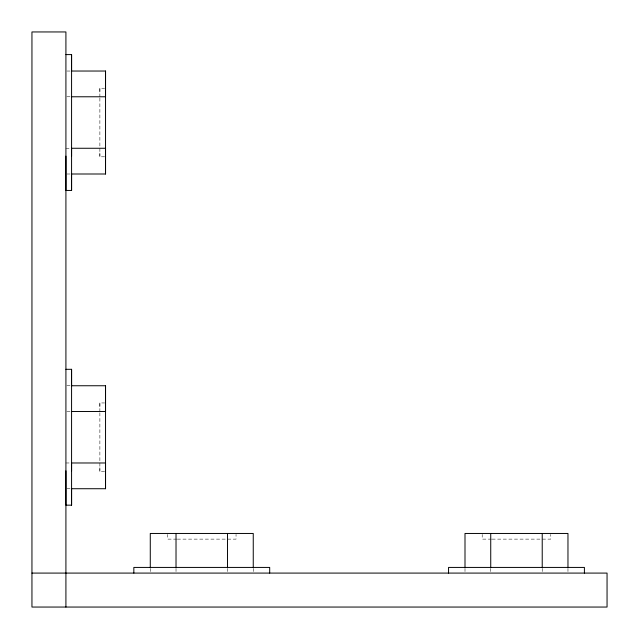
<?xml version="1.0" encoding="UTF-8"?>
<svg xmlns="http://www.w3.org/2000/svg" width="639" height="639" viewBox="0 0 639 639"><rect width="100%" height="100%" fill="white"/><g stroke="black" fill="none" stroke-linecap="round" stroke-linejoin="round"><path stroke-width="0.48" stroke-dasharray="3.19 2.4" d="M104.588 471.518L99.876 471.518L99.876 467.756M99.876 406.716L99.876 402.953L104.588 402.953M104.588 156.803L99.876 156.803L99.876 153.04M99.876 91.992L99.876 88.23L104.588 88.23M66.855 71.033L70.633 71.033M66.855 96.777L70.633 96.777M65.913 148.264L70.633 148.264M66.855 174L70.633 174M66.855 385.748L70.633 385.748M66.855 411.492L70.633 411.492M65.913 462.979L70.633 462.979M66.855 488.723L70.633 488.723M176.763 539.124L167.482 539.124L167.482 534.412M177.322 539.124L236.047 539.124L236.047 534.412M491.487 539.124L482.197 539.124L482.197 534.412M492.038 539.124L550.77 539.124L550.77 534.412M567.967 568.367L567.967 572.145M542.223 568.367L542.223 573.087M490.736 568.367L490.736 572.145M465 568.367L465 572.145M253.252 568.367L253.252 572.145M227.508 568.367L227.508 573.087M176.021 568.367L176.021 572.145M150.277 568.367L150.277 572.145M99.876 88.23L99.876 97.519M99.876 98.079L99.876 156.803M99.876 402.953L99.876 412.243M99.876 412.794L99.876 471.518"/><path stroke-width="0.96" d="M65.913 470.855L65.913 505.161L71.576 505.161L71.576 462.979L105.539 462.979L105.539 488.723L71.576 488.723M65.913 156.132L65.913 190.446L71.576 190.446L71.576 148.264L105.539 148.264L105.539 174L71.576 174M71.576 386.523L71.576 369.31L65.913 369.31M71.576 70.809L71.576 54.595L65.913 54.595M71.576 385.748L105.539 385.748L105.539 411.492L71.576 411.492M71.576 71.033L105.539 71.033L105.539 96.777L71.576 96.777M31.95 573.087L607.05 573.087L607.05 607.05L31.95 607.05L31.95 31.95L65.913 31.95L65.913 607.05M584.405 573.087L584.405 567.424L448.554 567.424L448.554 573.087M567.967 567.424L567.967 533.461L465 533.461L465 567.424M542.223 533.461L542.223 567.424M490.736 533.461L490.736 567.424M269.69 573.087L269.69 567.424L133.839 567.424L133.839 573.087M253.252 567.424L253.252 533.461L150.277 533.461L150.277 567.424M227.508 533.461L227.508 567.424M176.021 533.461L176.021 567.424M105.539 71.033L105.539 174M105.539 385.748L105.539 488.723M71.576 54.595L71.576 156.132M71.576 173.752L71.576 190.446M71.576 369.31L71.576 470.855M71.576 488.468L71.576 505.161"/></g></svg>
